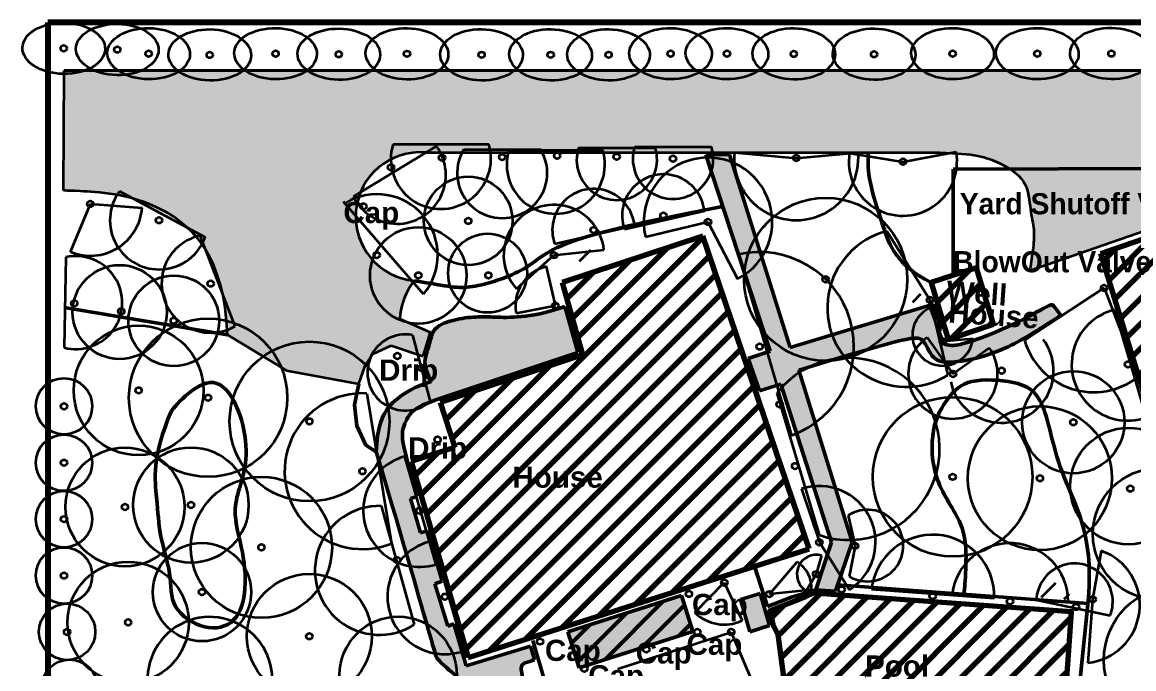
# Model space of a CAD drawing. Header units: inches. Extents: x 0.1 to 24.8, y -0.2 to 12.5.
# Drawn here: x 0.15 to 8.03, y 7.93 to 12.52 of the extents above; entities that cross this region are included whole.
import ezdxf
from ezdxf.enums import TextEntityAlignment as Align

# ---------------------------------------------------------------- set-up
doc = ezdxf.new("R2010")
doc.units = ezdxf.units.IN
doc.header["$MEASUREMENT"] = 0
for name, color, linetype, lineweight, true_color in [('aText', 161, 'Continuous', 35, 0xaaaaff), ('f_cov_2', 30, 'Continuous', 35, 0xf08f00), ('field_pipes', 7, 'Continuous', 50, 0xffffff), ('yd_cov_blockwall', 161, 'Continuous', 35, 0x7f9fff), ('yd_cov_garage_east', 94, 'Continuous', 35, 0x007f00), ('yd_cov_garage_south', 211, 'Continuous', 35, 0xff7fff), ('yd_cov_north', 211, 'Continuous', 35, 0xff7fff), ('yd_cov_patio', 52, 'Continuous', 35, 0xa5a500), ('yd_cov_pool_west', 32, 'Continuous', 35, 0xc55f00), ('yd_cov_se', 20, 'Continuous', 35, 0xff3f00), ('yd_cov_south', 181, 'Continuous', 35, 0x9f7fff), ('yd_cov_south_fence', 43, 'Continuous', 35, 0xa59152), ('yd_cov_well', 161, 'Continuous', 35, 0x7f9fff), ('yd_cov_west', 160, 'Continuous', 35, 0x1154f0), ('yd_cov_west_fence', 20, 'Continuous', 35, 0xff4203), ('yd_heads', 16, 'Continuous', 35, 0x4c0000), ('zAsphalt', 251, 'Continuous', 35, 0x747474), ('zBuildings', 52, 'Continuous', 70, 0xaa9104), ('zConcrete', 252, 'Continuous', 50, 0x909090), ('zProperty Fence', 94, 'Continuous', 200, 0x008000)]:
    doc.layers.add(name, color=color, linetype=linetype, lineweight=lineweight, true_color=true_color)
doc.styles.add('textstyle11', font='')
doc.styles.add('textstyle18', font='')
doc.styles.add('textstyle19', font='')
doc.styles.add('textstyle21', font='')
doc.styles.add('textstyle32', font='')
doc.styles.add('textstyle33', font='')
doc.styles.add('textstyle35', font='')
doc.styles.add('textstyle41', font='')
doc.styles.add('textstyle44', font='')
doc.styles.add('textstyle46', font='')
doc.styles.add('textstyle47', font='')
doc.styles.add('textstyle66', font='')
doc.styles.add('textstyle67', font='')
doc.styles.add('textstyle8', font='')
doc.styles.get('textstyle11').set_extended_font_data('textstyle57', bold=True)
doc.styles.get('textstyle18').set_extended_font_data('Arial', bold=True)
doc.styles.get('textstyle19').set_extended_font_data('arial', bold=True)
doc.styles.get('textstyle21').set_extended_font_data('arial', bold=True)
doc.styles.get('textstyle32').set_extended_font_data('arial', bold=True)
doc.styles.get('textstyle33').set_extended_font_data('arialbd', bold=True)
doc.styles.get('textstyle35').set_extended_font_data('arialbd', bold=True)
doc.styles.get('textstyle41').set_extended_font_data('arialbd', bold=True)
doc.styles.get('textstyle44').set_extended_font_data('arialbd', bold=True)
doc.styles.get('textstyle46').set_extended_font_data('arialbd', bold=True)
doc.styles.get('textstyle47').set_extended_font_data('arialbd', bold=True)
doc.styles.get('textstyle66').set_extended_font_data('arialbd', bold=True)
doc.styles.get('textstyle67').set_extended_font_data('arialbd', bold=True)
doc.styles.get('textstyle8').set_extended_font_data('textstyle58', bold=True)
pattern_1 = [(45, (0, 0), (-0.0883883, 0.0883883), [])]

msp = doc.modelspace()

# ---------------------------------------------------------------- hatches: boundary and pattern name
at = {"layer": 'yd_heads', "linetype": 'Continuous', "lineweight": 35, "true_color": 0x7f0000}
h = msp.add_hatch(dxfattribs=at)
h.set_pattern_fill('ANSI31', color=14, scale=0.03937, angle=120, style=0)
h.set_pattern_definition(pattern_1)
h.paths.add_polyline_path([(4.1313, 10.7485), (4.2441, 10.7896), (4.2059, 10.9092), (4.0875, 10.8725)])
at = {"layer": 'yd_heads', "linetype": 'Continuous', "lineweight": 35, "true_color": 0xff0000}
h = msp.add_hatch(dxfattribs=at)
h.set_pattern_fill('ANSI31', color=1, scale=0.03937, angle=120, style=0)
h.set_pattern_definition(pattern_1)
h.paths.add_polyline_path([(6.47, 10.5236), (6.5388, 10.5483), (6.4988, 10.6683), (6.4262, 10.6476)])
at = {"layer": 'yd_heads', "linetype": 'Continuous', "lineweight": 35, "true_color": 0x7f0000}
h = msp.add_hatch(dxfattribs=at)
h.set_pattern_fill('ANSI31', color=14, scale=0.03937, style=0)
h.set_pattern_definition(pattern_1)
h.paths.add_polyline_path([(7.37, 8.5536), (7.36, 8.4436), (7.5761, 8.4217), (7.5844, 8.5301)])
at = {"layer": 'zAsphalt', "lineweight": 35, "true_color": 0x4c4c4c}
h = msp.add_hatch(color=250, dxfattribs=at)
edge = h.paths.add_edge_path()
edge.add_line((2.8304, 10.4135), (3.0449, 10.3192))
edge.add_line((3.0449, 10.3192), (2.9945, 10.1482))
edge.add_line((2.9945, 10.1482), (2.7686, 10.2243))
edge.add_line((2.7686, 10.2243), (2.6409, 10.1657))
edge.add_line((2.6409, 10.1657), (2.588, 10.0882))
edge.add_line((2.588, 10.0882), (2.54, 9.9536))
edge.add_line((2.54, 9.9536), (2.0277, 10.0486))
edge.add_line((2.0277, 10.0486), (1.6093, 10.301))
edge.add_spline(control_points=[(1.6093, 10.301), (1.5875, 10.8481), (1.15, 11.2936), (0.4465, 11.3235), (0.4465, 11.3235), (0.4465, 11.3235)], knot_values=[0, 0, 0, 0, 1, 2, 3, 3, 3, 3], degree=3, periodic=0)
edge.add_line((0.4465, 11.3235), (0.45, 12.1747))
edge.add_line((0.45, 12.1747), (9.6822, 12.1732))
edge.add_line((9.6822, 12.1732), (9.6901, 10.7186))
edge.add_line((9.6901, 10.7186), (9.4444, 10.6345))
edge.add_line((9.4444, 10.6345), (9.194, 11.4136))
edge.add_line((9.194, 11.4136), (7.2972, 10.7575))
edge.add_spline(control_points=[(7.2972, 10.7575), (7.2972, 10.7575), (7.32, 10.9136), (7.32, 10.9136), (7.32, 10.9136), (7.3336, 11.0473), (7.2958, 11.1759), (7.2904, 11.3964), (7.0583, 11.5484), (6.85, 11.5936), (6.5553, 11.593)], knot_values=[-8, -8, -8, -8, -7, -6, -5, -4, -3, -2, -1, 0, 0, 0, 0], degree=3, periodic=0)
edge.add_line((6.5553, 11.593), (3.012, 11.593))
edge.add_arc((2.9744, 11.1384), 0.4562, 85.27315, 264.92796)
edge.add_arc((3.3051, 10.3866), 0.4755, 141.29632, 176.75515)
at = {"layer": 'zBuildings', "lineweight": 70, "true_color": 0xaa9104}
h = msp.add_hatch(dxfattribs=at)
h.set_pattern_fill('ANSI36', color=52, style=0)
h.set_pattern_definition(pattern_1)
h.paths.add_polyline_path([(8.1626, 9.7058), (7.8009, 10.8762), (9.1829, 11.3518), (9.5707, 10.1429), (9.1257, 9.99), (9.2371, 9.6804), (8.6115, 9.4725), (8.4943, 9.8158)])
h = msp.add_hatch(dxfattribs=at)
h.set_pattern_fill('ANSI36', color=52, style=0)
h.set_pattern_definition(pattern_1)
h.paths.add_polyline_path([(2.9113, 9.4021), (3.3157, 8.0124), (5.7339, 8.783), (4.9794, 11.0009), (3.982, 10.6702), (4.1248, 10.1586), (3.1175, 9.8217), (3.2219, 9.5022)])
h = msp.add_hatch(dxfattribs=at)
h.set_pattern_fill('ANSI36', color=52, style=0)
h.set_pattern_definition(pattern_1)
h.paths.add_polyline_path([(6.9202, 10.7755), (6.5969, 10.672), (6.7191, 10.2678), (7.0407, 10.3751)])
h = msp.add_hatch(dxfattribs=at)
h.set_pattern_fill('ANSI36', color=52, style=0)
h.set_pattern_definition(pattern_1)
h.paths.add_polyline_path([(5.5098, 8.1768), (5.5531, 7.856), (5.5336, 7.6957), (5.5336, 7.5957), (5.6226, 7.3547), (5.9011, 7.3198), (5.9193, 7.567), (6.0071, 7.6147), (7.5336, 7.4957), (7.5933, 8.3364), (5.9865, 8.4519), (5.7655, 8.4696), (5.7077, 8.4422), (5.4542, 8.3442), (5.4751, 8.2457)])
at = {"layer": 'zConcrete', "lineweight": 50, "true_color": 0x8c8c8c}
h = msp.add_hatch(color=252, dxfattribs=at)
edge = h.paths.add_edge_path()
edge.add_line((5.0014, 11.577), (5.1683, 11.578))
edge.add_line((5.1683, 11.578), (5.5993, 10.2113))
edge.add_line((5.5993, 10.2113), (6.6142, 10.5177))
edge.add_line((6.6142, 10.5177), (6.6695, 10.3374))
edge.add_spline(control_points=[(6.6695, 10.3374), (6.6523, 10.3292), (6.6529, 10.3269), (6.6829, 10.2403), (6.6954, 10.2319), (6.7523, 10.2194), (6.8454, 10.2417), (7.108, 10.3334), (7.454, 10.5196), (7.454, 10.5196), (7.5173, 10.4383), (7.5173, 10.4383), (7.5173, 10.4383)], knot_values=[0, 0, 0, 0, 1, 2, 3, 4, 5, 6, 7, 8, 9, 10, 10, 10, 10], degree=3, periodic=0)
edge.add_spline(control_points=[(7.5173, 10.4383), (7.5173, 10.4383), (7.45, 10.3936), (7.0983, 10.1728), (6.75, 10.0936), (6.5963, 10.1147), (6.55, 10.2936), (6.45, 10.2936), (5.66, 10.0494)], knot_values=[-6, -6, -6, -6, -5, -4, -3, -2, -1, 0, 0, 0, 0], degree=3, periodic=0)
edge.add_line((5.66, 10.0494), (6.0367, 8.8294))
edge.add_line((6.0367, 8.8294), (5.92, 8.4836))
edge.add_line((5.92, 8.4836), (5.78, 8.4936))
edge.add_line((5.78, 8.4936), (5.8905, 8.8294))
edge.add_line((5.8905, 8.8294), (5.5318, 9.9505))
edge.add_line((5.5318, 9.9505), (5.38, 9.9036))
edge.add_line((5.38, 9.9036), (5.3, 10.1336))
edge.add_line((5.3, 10.1336), (5.4554, 10.1844))
edge.add_line((5.4554, 10.1844), (5.4561, 10.1844))
edge.add_line((5.4561, 10.1844), (5.0014, 11.577))
h = msp.add_hatch(color=252, dxfattribs=at)
edge = h.paths.add_edge_path()
edge.add_line((2.9075, 9.1411), (2.9536, 9.1554))
edge.add_spline(control_points=[(2.9536, 9.1554), (2.9536, 9.1554), (2.8836, 9.408), (2.8337, 9.5966), (2.8744, 9.6935), (2.9265, 9.7867), (3.0872, 9.8386)], knot_values=[-4, -4, -4, -4, -3, -2, -1, 0, 0, 0, 0], degree=3, periodic=0)
edge.add_line((3.0872, 9.8386), (4.093, 10.1741))
edge.add_line((4.093, 10.1741), (4, 10.5001))
edge.add_spline(control_points=[(4, 10.5001), (3.8616, 10.4528), (3.6737, 10.4202), (3.5007, 10.4261), (3.3749, 10.4306), (3.2137, 10.4114), (3.0672, 10.3566), (3.0003, 10.2643), (2.9914, 10.1452), (3.0042, 10.0787), (3.0529, 9.969), (3.0529, 9.969), (3.0529, 9.969)], knot_values=[0, 0, 0, 0, 1, 2, 3, 4, 5, 6, 7, 8, 9, 10, 10, 10, 10], degree=3, periodic=0)
edge.add_spline(control_points=[(3.0529, 9.969), (2.9375, 9.9343), (2.7899, 9.8419), (2.7082, 9.7361), (2.6709, 9.5971), (2.6636, 9.4703), (2.6636, 9.4703), (2.6636, 9.4703)], knot_values=[0, 0, 0, 0, 1, 2, 3, 4, 5, 5, 5, 5], degree=3, periodic=0)
edge.add_spline(control_points=[(2.6636, 9.4703), (3.0902, 8.0406), (3.0594, 8.0277), (3.2596, 7.8539), (3.3149, 7.8401), (3.3806, 7.8574), (3.4785, 7.8835), (3.5431, 7.7537), (3.6641, 7.3422), (3.8301, 7.2558), (4.0617, 7.3319), (4.16, 7.3736), (4.15, 7.3936), (4.15, 7.3936), (4.0859, 7.5324), (4.0858, 7.5368), (4.0858, 7.5368), (3.9096, 7.4633), (3.8162, 7.484), (3.75, 7.6936), (3.7056, 7.847), (3.68, 7.9636), (3.7299, 7.9776), (3.7847, 7.996), (3.7847, 7.996)], knot_values=[0, 0, 0, 0, 1, 2, 3, 4, 5, 6, 7, 8, 9, 10, 11, 12, 13, 14, 15, 16, 17, 18, 19, 20, 21, 22, 22, 22, 22], degree=3, periodic=0)
edge.add_line((3.7847, 7.996), (3.7567, 8.0935))
edge.add_line((3.7567, 8.0935), (3.3, 7.9536))
edge.add_line((3.3, 7.9536), (3.2137, 8.2523))
edge.add_line((3.2137, 8.2523), (3.1723, 8.236))
edge.add_line((3.1723, 8.236), (3.0789, 8.5361))
edge.add_line((3.0789, 8.5361), (3.13, 8.5536))
edge.add_line((3.13, 8.5536), (3.0251, 8.9121))
edge.add_line((3.0251, 8.912), (2.9772, 8.897))
edge.add_line((2.9772, 8.897), (2.9075, 9.1411))
h = msp.add_hatch(dxfattribs=at)
h.set_pattern_fill('AR-CONC', color=252, style=0)
h.set_pattern_definition(pattern_1)
h.paths.add_polyline_path([(4.0224, 8.1947), (4.1012, 7.9388), (4.9082, 8.1971), (4.8269, 8.4521)])
h = msp.add_hatch(dxfattribs=at)
h.set_pattern_fill('AR-CONC', color=252, style=0)
h.set_pattern_definition(pattern_1)
h.paths.add_polyline_path([(4.0224, 8.1947), (4.1012, 7.9388), (4.9082, 8.1971), (4.8269, 8.4521)])
msp.add_hatch(color=252, dxfattribs=at).paths.add_polyline_path([(4.0224, 8.1947), (4.1012, 7.9388), (4.9082, 8.1971), (4.8269, 8.4521)])
h = msp.add_hatch(color=252, dxfattribs=at)
edge = h.paths.add_edge_path()
edge.add_line((5.3852, 8.4672), (5.4527, 8.2388))
edge.add_line((5.4527, 8.2388), (5.3126, 8.1944))
edge.add_line((5.3126, 8.1944), (5.2468, 8.4249))
edge.add_line((5.2468, 8.4249), (5.3854, 8.4666))

# ---------------------------------------------------------------- linework, layer by layer
at = {"layer": 'f_cov_2', "color": 30, "linetype": 'Continuous', "lineweight": 35, "ltscale": 2, "true_color": 0xf08f00}
msp.add_arc((8.6191, 8.0334), 0.9843, 211.29046, 25.96803, dxfattribs=at)
at = {"layer": 'field_pipes', "color": 1, "linetype": 'Continuous', "lineweight": 50, "true_color": 0xff0000}
for p, q in [((6.7539, 11.4742), (13.25, 11.4936)), ((6.7539, 10.7401), (6.7539, 11.4742))]:
    msp.add_line(p, q, dxfattribs=at)
at = {"layer": 'field_pipes', "color": 92, "linetype": 'Continuous', "lineweight": 50, "true_color": 0x00a500}
msp.add_open_spline([(10.906, 7.5673), (10.2611, 8.103), (9.3195, 7.6837), (8.0967, 7.2941), (8.0509, 6.8622), (7.5175, 6.4633), (6.9213, 6.1381), (5.7892, 5.8531), (4.6096, 5.6216), (4.45, 5.1936), (4.45, 4.7936), (4.45, 4.7936), (4.45, 4.2936), (4.45, 4.2936), (4.45, 4.2936)], degree=3, dxfattribs=at)
at = {"layer": 'yd_cov_blockwall', "color": 161, "lineweight": 35, "true_color": 0x7f9fff}
msp.add_circle((8.35, 7.9936), 0.528, dxfattribs=at)
at = {"layer": 'yd_cov_garage_east', "color": 94, "lineweight": 35, "true_color": 0x007f00}
msp.add_circle((8.2113, 8.8887), 0.4669, dxfattribs=at)
at = {"layer": 'yd_cov_garage_south', "color": 211, "lineweight": 35, "true_color": 0xff7fff}
for p, q in [((7.824, 10.6331), (7.2604, 10.2622)), ((7.824, 10.6331), (8.0644, 10.0027)), ((7.8983, 10.478), (8.1213, 9.7134)), ((7.8042, 8.7691), (7.7427, 8.4252)), ((7.7427, 8.4252), (7.7087, 7.9755))]:
    msp.add_line(p, q, dxfattribs=at)
for centre, radius in [((7.6054, 9.6806), 0.3623), ((7.997, 9.2282), 0.4136)]:
    msp.add_circle(centre, radius, dxfattribs=at)
for centre, radius, start, end in [((7.9923, 10.0906), 0.3986, 103.63432, 288.88446), ((7.7495, 10.4024), 0.5088, 195.98698, 308.23156), ((7.667, 8.3831), 0.4097, 275.83848, 70.43898)]:
    msp.add_arc(centre, radius, start, end, dxfattribs=at)
at = {"layer": 'yd_cov_north', "color": 211, "lineweight": 35, "true_color": 0xff7fff}
for p, q in [((5.2026, 11.593), (5.6412, 11.5533)), ((5.6412, 11.5533), (6.0798, 11.593)), ((4.5721, 10.9961), (5.0155, 11.1013)), ((5.0155, 11.1013), (5.2245, 10.6964)), ((5.2317, 10.87), (5.6069, 9.5874)), ((5.5027, 9.8859), (5.8028, 8.8815)), ((5.6787, 9.2078), (5.8052, 8.8297)), ((5.8052, 8.8297), (6.0195, 8.4936)), ((5.4505, 8.4619), (5.647, 8.6901)), ((5.8203, 8.7348), (5.7822, 8.6037)), ((5.7822, 8.6037), (5.7118, 8.4866)), ((5.75, 8.4936), (5.4505, 8.4619))]:
    msp.add_line(p, q, dxfattribs=at)
msp.add_circle((5.85, 10.6936), 0.578, dxfattribs=at)
for centre, radius, start, end in [((5.6412, 11.5533), 0.4404, 174.81814, 5.18186), ((5.0155, 11.1013), 0.4557, 297.30355, 193.34442), ((5.3811, 10.2175), 0.6693, 289.71783, 102.89829), ((6.013, 9.4914), 0.6451, 250.98225, 142.29055), ((5.8052, 8.8297), 0.3986, 302.52998, 108.50321), ((5.7822, 8.6037), 0.1366, 73.78749, 238.97978), ((5.5354, 8.5064), 0.2149, 356.5825, 58.72993)]:
    msp.add_arc(centre, radius, start, end, dxfattribs=at)
at = {"layer": 'yd_cov_patio', "color": 52, "lineweight": 35, "true_color": 0xa5a500}
for p, q in [((4.9225, 8.332), (5.1312, 8.5437)), ((5.1312, 8.5437), (5.2568, 8.2743)), ((4.3765, 7.933), (5.18, 8.1936)), ((5.18, 8.1936), (5.4713, 7.507))]:
    msp.add_line(p, q, dxfattribs=at)
msp.add_circle((2.8191, 7.8882), 0.4149, dxfattribs=at)
msp.add_arc((5.1312, 8.5437), 0.2973, 225.41368, 294.99221, dxfattribs=at)
at = {"layer": 'yd_cov_pool_west', "color": 32, "lineweight": 35, "true_color": 0xc55f00}
for p, q in [((6.0089, 9.0198), (6.0587, 8.8044)), ((6.0587, 8.8044), (6.0173, 8.5872)), ((6.1759, 8.4981), (7.0441, 8.4323)), ((6.7477, 8.4668), (7.5689, 8.4107)), ((7.3427, 8.4227), (7.8676, 8.3114))]:
    msp.add_line(p, q, dxfattribs=at)
for centre, radius, start, end in [((6.1464, 8.8061), 0.2541, 239.46643, 122.74729), ((6.6087, 8.4478), 0.4357, 357.96688, 173.36758), ((7.1564, 8.4107), 0.4125, 0, 172.984), ((7.6138, 8.4079), 0.2715, 338.90657, 177.21808)]:
    msp.add_arc(centre, radius, start, end, dxfattribs=at)
at = {"layer": 'yd_cov_se', "color": 20, "lineweight": 35, "true_color": 0xff3f00}
for p, q in [((2.9197, 10.2984), (3.0461, 9.8285)), ((2.5962, 9.8851), (2.7727, 8.8213)), ((2.8638, 9.4377), (3.0871, 8.6726)), ((2.6984, 9.087), (2.9333, 8.2466)), ((3.0635, 8.8409), (3.2872, 8.0604))]:
    msp.add_line(p, q, dxfattribs=at)
for centre, radius in [((1.85, 8.7936), 0.5), ((0.9048, 8.262), 0.4296), ((2.1893, 8.1636), 0.442)]:
    msp.add_circle(centre, radius, dxfattribs=at)
for centre, radius, start, end in [((2.8706, 10.0332), 0.2697, 79.50444, 310.60017), ((2.5661, 9.3335), 0.5523, 86.87941, 292.52484), ((2.97, 9.0536), 0.3985, 105.44664, 287.08513), ((2.6858, 8.6304), 0.4568, 88.41118, 302.823), ((3.1499, 8.4433), 0.4068, 102.26262, 289.71484), ((1.4841, 7.8582), 0.442, 341.31647, 200.76332)]:
    msp.add_arc(centre, radius, start, end, dxfattribs=at)
at = {"layer": 'yd_cov_south', "color": 181, "lineweight": 35, "true_color": 0x9f7fff}
for centre, radius in [((1.4716, 9.8543), 0.5612), ((0.9785, 9.9061), 0.4595), ((2.1904, 9.6862), 0.5662), ((0.8818, 9.0802), 0.4213), ((1.35, 9.0936), 0.4087), ((1.4282, 8.4764), 0.3485)]:
    msp.add_circle(centre, radius, dxfattribs=at)
at = {"layer": 'yd_cov_south_fence', "color": 43, "lineweight": 35, "true_color": 0xa59152}
for p, q in [((0.843, 11.3188), (1.4511, 10.9931)), ((0.4966, 10.8886), (0.6367, 11.2284)), ((0.6367, 11.2284), (1.0032, 11.2009)), ((1.6628, 10.3611), (1.4155, 11.0038)), ((0.4637, 10.8509), (0.4509, 10.21))]:
    msp.add_line(p, q, dxfattribs=at)
for centre, radius in [((0.8446, 10.4619), 0.3334), ((1.2284, 10.3997), 0.3217), ((0.45, 9.7936), 0.2), ((0.45, 9.3936), 0.2), ((0.45, 8.9936), 0.2), ((0.45, 8.5936), 0.2), ((0.4717, 8.1947), 0.2), ((0.4894, 7.7977), 0.2)]:
    msp.add_circle(centre, radius, dxfattribs=at)
for centre, radius, start, end in [((1.1238, 11.1125), 0.3484, 143.70692, 339.95604), ((0.6367, 11.2284), 0.3676, 247.60305, 355.7122), ((1.49, 10.6636), 0.3483, 102.34285, 299.74344), ((0.5336, 10.5289), 0.3295, 255.44947, 102.25782)]:
    msp.add_arc(centre, radius, start, end, dxfattribs=at)
for centre in [(0.4483, 12.3316), (0.8275, 12.323)]:
    msp.add_ellipse(centre, major_axis=(0.293, -0.0047), ratio=0.619605, dxfattribs=at)
at = {"layer": 'yd_cov_well', "color": 161, "lineweight": 35, "true_color": 0x7f9fff}
for p, q in [((6.0184, 11.5875), (6.3975, 11.5279)), ((6.3975, 11.5279), (6.7747, 11.5982)), ((6.2831, 11.0349), (6.5886, 10.548)), ((6.5886, 10.548), (6.7153, 10.0148)), ((6.68, 10.2536), (6.5905, 10.4924)), ((6.5698, 10.2819), (6.7522, 10.0227)), ((6.8945, 10.2731), (6.68, 10.2536)), ((6.7522, 10.0227), (7.0087, 10.209))]:
    msp.add_line(p, q, dxfattribs=at)
for centre, radius in [((6.75, 9.2936), 0.5655), ((7.3688, 9.2837), 0.5102)]:
    msp.add_circle(centre, radius, dxfattribs=at)
for centre, radius, start, end in [((6.3975, 11.5279), 0.3837, 170.22004, 10.55498), ((6.4219, 10.4921), 0.5603, 104.34605, 301.58129), ((6.6802, 10.2964), 0.2156, 114.58048, 353.79513), ((6.7522, 10.0227), 0.317, 125.13266, 35.99912), ((7.0967, 10.0463), 0.3694, 192.52295, 36.91905)]:
    msp.add_arc(centre, radius, start, end, dxfattribs=at)
at = {"layer": 'yd_cov_west', "color": 160, "lineweight": 35, "true_color": 0x1154f0}
for p, q in [((3.0905, 11.6369), (2.5021, 11.2799)), ((2.783, 11.6523), (3.4607, 11.6517)), ((3.2844, 11.6145), (3.8294, 11.6139)), ((3.6041, 11.61), (4.2689, 11.6094)), ((4.0969, 11.626), (4.6418, 11.6255)), ((4.4953, 11.6336), (5.0402, 11.6331)), ((2.9988, 10.588), (2.4306, 11.2421)), ((4.4237, 11.0493), (4.9902, 11.1791)), ((3.9284, 10.9457), (4.4949, 11.0755)), ((3.9338, 10.508), (3.8699, 10.7837)), ((3.6558, 10.4547), (3.9338, 10.508))]:
    msp.add_line(p, q, dxfattribs=at)
at = {"layer": 'yd_cov_west'}
for p, q in [((3.9235, 10.8651), (4.2782, 10.9039)), ((3.6576, 10.6273), (3.9235, 10.8651))]:
    msp.add_line(p, q, dxfattribs=at)
at = {"layer": 'yd_cov_west', "color": 160, "lineweight": 35, "true_color": 0x1154f0}
for centre, radius in [((3.3155, 11.1084), 0.314), ((2.9616, 10.7216), 0.3421), ((3.4532, 10.7379), 0.2799)]:
    msp.add_circle(centre, radius, dxfattribs=at)
for centre, radius, start, end in [((2.8116, 11.4331), 0.3454, 206.32835, 36.1568), ((3.1217, 11.5472), 0.3547, 162.75065, 17.14356), ((3.5567, 11.4471), 0.3196, 148.43477, 31.45944), ((3.9364, 11.5068), 0.348, 162.75065, 17.14356), ((4.3693, 11.5414), 0.2852, 162.75065, 17.14356), ((4.7677, 11.549), 0.2852, 162.75065, 17.14356), ((4.6996, 11.1463), 0.2924, 6.43598, 199.37156), ((2.6673, 10.8653), 0.4321, 320.09277, 120.65067), ((4.2043, 11.0427), 0.2924, 6.43598, 199.37156), ((3.9235, 10.8651), 0.3567, 6.24935, 221.80743), ((3.9338, 10.508), 0.2831, 103.04443, 190.85225)]:
    msp.add_arc(centre, radius, start, end, dxfattribs=at)
at = {"layer": 'yd_cov_west_fence', "color": 20, "lineweight": 35, "true_color": 0xff4203}
for centre in [(1.05, 12.2936), (1.4835, 12.2849), (1.95, 12.2936), (2.3983, 12.2897), (2.8816, 12.2925), (3.4102, 12.2854), (3.9, 12.2854), (4.3105, 12.2854), (4.75, 12.2936), (5.15, 12.2936), (5.6241, 12.2923), (6.1932, 12.2899), (6.75, 12.2936), (7.35, 12.2936), (7.8762, 12.2947)]:
    msp.add_ellipse(centre, major_axis=(0.293, -0.0047), ratio=0.619605, dxfattribs=at)
at = {"layer": 'yd_heads', "color": 43, "lineweight": 35, "true_color": 0xa59152}
for centre in [(0.4483, 12.3316), (0.8275, 12.323), (0.6367, 11.2284), (1.1238, 11.1125), (1.49, 10.6636), (0.5224, 10.523), (0.8553, 10.4672), (1.2284, 10.3997), (0.45, 9.7936), (0.45, 9.3936), (0.45, 8.9936), (0.45, 8.5936), (0.4717, 8.1947)]:
    msp.add_circle(centre, 0.0217, dxfattribs=at)
at = {"layer": 'yd_heads', "lineweight": 35}
for centre in [(1.05, 12.2936), (1.4835, 12.2849), (1.95, 12.2936), (2.3982, 12.2897), (2.8816, 12.2925), (3.4102, 12.2854), (3.9, 12.2854), (4.3105, 12.2854), (4.75, 12.2936), (5.15, 12.2936), (5.6241, 12.2923), (6.1932, 12.2899), (6.75, 12.2936), (7.35, 12.2936), (7.8762, 12.2947)]:
    msp.add_circle(centre, 0.0217, dxfattribs=at)
at = {"layer": 'yd_heads', "color": 160, "lineweight": 35, "true_color": 0x003fff}
for centre in [(3.9462, 11.5706), (4.3677, 11.5625), (2.7681, 11.487), (3.1301, 11.5564), (3.5563, 11.5604), (4.7677, 11.549), (2.5723, 11.2104), (3.3155, 11.1084), (4.6996, 11.1463), (4.2043, 11.0427), (2.6673, 10.8653), (3.9235, 10.8651), (2.9616, 10.7216), (3.4588, 10.7212), (3.9338, 10.508)]:
    msp.add_circle(centre, 0.0217, dxfattribs=at)
at = {"layer": 'yd_heads', "color": 211, "lineweight": 35, "true_color": 0xff7fff}
for centre in [(5.6412, 11.5533), (5.0155, 11.1013), (5.85, 10.6936), (5.3811, 10.2175), (5.5236, 9.8078), (5.6332, 9.37), (5.8052, 8.8297), (5.7822, 8.6037), (5.4505, 8.4619)]:
    msp.add_circle(centre, 0.0217, dxfattribs=at)
at = {"layer": 'yd_heads', "color": 206, "lineweight": 35, "true_color": 0x39004c}
for centre in [(6.3975, 11.5279), (7.824, 10.6331), (7.9923, 10.0906), (7.6054, 9.6806), (8.0099, 9.2107), (7.7427, 8.4252)]:
    msp.add_circle(centre, 0.0217, dxfattribs=at)
at = {"layer": 'yd_heads', "color": 161, "lineweight": 35, "true_color": 0x7f9fff}
for centre in [(6.5886, 10.548), (6.68, 10.2536), (6.7522, 10.0227), (7.0967, 10.0463), (6.75, 9.2936), (7.3688, 9.2837)]:
    msp.add_circle(centre, 0.0217, dxfattribs=at)
at = {"layer": 'yd_heads', "color": 181, "lineweight": 35, "true_color": 0x9f7fff}
for centre in [(2.8128, 10.1501), (0.9785, 9.9061), (1.4716, 9.8543), (2.1904, 9.6862), (0.8818, 9.0802), (1.35, 9.0936), (1.4282, 8.4764)]:
    msp.add_circle(centre, 0.0217, dxfattribs=at)
at = {"layer": 'yd_heads', "color": 30, "lineweight": 35, "true_color": 0xff7f00}
for centre in [(2.9843, 10.0655), (3.098, 9.5576), (2.5661, 9.3335), (2.97, 9.0536), (1.85, 8.7936), (2.8117, 8.7035), (3.1499, 8.4433), (0.9048, 8.262), (2.1893, 8.1636)]:
    msp.add_circle(centre, 0.0217, dxfattribs=at)
at = {"layer": 'yd_heads', "color": 34, "lineweight": 35, "true_color": 0x7f3f00}
for centre in [(6.0587, 8.8044), (5.9637, 8.4952), (6.6087, 8.4478), (7.1564, 8.4107), (7.6248, 8.3714)]:
    msp.add_circle(centre, 0.0217, dxfattribs=at)
at = {"layer": 'yd_heads', "color": 52, "lineweight": 35, "true_color": 0xa5a500}
for centre in [(5.1312, 8.5437), (4.88, 8.4636), (4.94, 8.1936), (5.18, 8.1936), (3.8251, 8.1262), (4.5787, 8.0697), (4.1389, 7.9329)]:
    msp.add_circle(centre, 0.0217, dxfattribs=at)
at = {"layer": 'zAsphalt', "color": 251, "lineweight": 35, "true_color": 0x747474}
for p, q in [((0.4465, 11.3235), (0.45, 12.1747)), ((9.6822, 12.1732), (0.45, 12.1747)), ((3.0449, 10.3192), (2.9945, 10.1482))]:
    msp.add_line(p, q, dxfattribs=at)
at = {"layer": 'zAsphalt', "color": 251, "linetype": 'Continuous', "lineweight": 35, "ltscale": 2, "true_color": 0x747474}
for p, q in [((0.45, 12.1747), (9.5794, 12.1747)), ((3.012, 11.593), (6.5553, 11.593)), ((7.2972, 10.7575), (9.194, 11.4136)), ((2.8304, 10.4135), (3.0449, 10.3192)), ((1.6093, 10.301), (2.0277, 10.0486)), ((2.7686, 10.2243), (2.9945, 10.1482)), ((2.0277, 10.0486), (2.54, 9.9536))]:
    msp.add_line(p, q, dxfattribs=at)
at = {"layer": 'zAsphalt', "color": 251, "lineweight": 35, "true_color": 0x747474}
msp.add_lwpolyline([(2.54, 9.9536), (2.588, 10.0882), (2.6409, 10.1657), (2.7686, 10.2243)], dxfattribs=at)
at = {"layer": 'zAsphalt', "color": 251, "linetype": 'Continuous', "lineweight": 35, "ltscale": 2, "true_color": 0x747474}
for centre, radius, start, end in [((2.9744, 11.1384), 0.4562, 85.27315, 264.92796), ((3.3051, 10.3866), 0.4755, 141.29632, 176.75515)]:
    msp.add_arc(centre, radius, start, end, dxfattribs=at)
at = {"layer": 'zAsphalt', "color": 251, "lineweight": 35, "true_color": 0x747474}
for points in [[(6.5553, 11.593), (6.85, 11.5936), (7.0583, 11.5484), (7.2904, 11.3964), (7.2958, 11.1759), (7.3336, 11.0473), (7.32, 10.9136), (7.32, 10.9136), (7.32, 10.9136), (7.2972, 10.7575), (7.2972, 10.7575)], [(1.6093, 10.301), (1.5875, 10.8481), (1.15, 11.2936), (0.4465, 11.3235), (0.4465, 11.3235), (0.4465, 11.3235)]]:
    msp.add_open_spline(points, degree=3, dxfattribs=at)
at = {"layer": 'zBuildings', "color": 52, "lineweight": 70, "true_color": 0xaa9104}
for p, q in [((7.8009, 10.8762), (9.1829, 11.3518)), ((4.9794, 11.0009), (3.982, 10.6702)), ((5.7339, 8.783), (4.9794, 11.0009)), ((8.1626, 9.7058), (7.8009, 10.8762)), ((6.9202, 10.7755), (6.5969, 10.672)), ((7.0407, 10.3751), (6.9202, 10.7755)), ((3.982, 10.6702), (4.1248, 10.1586)), ((6.5969, 10.672), (6.7191, 10.2678)), ((6.7191, 10.2678), (7.0407, 10.3751)), ((4.1248, 10.1586), (3.1175, 9.8217)), ((3.1175, 9.8217), (3.2219, 9.5022)), ((3.2219, 9.5022), (2.9113, 9.4021)), ((2.9113, 9.4021), (3.3157, 8.0124)), ((3.3157, 8.0124), (5.7339, 8.783))]:
    msp.add_line(p, q, dxfattribs=at)
msp.add_lwpolyline([(5.5098, 8.1768), (5.5531, 7.856), (5.5336, 7.6957), (5.5336, 7.5957), (5.5336, 7.5957), (5.6226, 7.3547), (5.9011, 7.3198), (5.9193, 7.567), (6.0071, 7.6147), (7.5336, 7.4957), (7.5933, 8.3364), (5.9865, 8.4519), (5.7655, 8.4696), (5.7077, 8.4422), (5.7077, 8.4422), (5.7077, 8.4422), (5.7077, 8.4422), (5.7077, 8.4422), (5.4542, 8.3442), (5.4751, 8.2457), (5.5098, 8.1768)], dxfattribs=at)
at = {"layer": 'zConcrete', "color": 252, "lineweight": 50, "true_color": 0x8c8c8c}
for p, q in [((5.0014, 11.577), (5.1683, 11.578)), ((1.6093, 10.301), (0.45, 10.4936)), ((4.093, 10.1741), (4, 10.5001)), ((6.6142, 10.5177), (6.6695, 10.3374)), ((3.0872, 9.8386), (4.093, 10.1741)), ((4.093, 10.1741), (4.093, 10.1741)), ((5.3, 10.1336), (5.38, 9.9036)), ((2.9075, 9.1411), (2.9536, 9.1554)), ((2.9075, 9.1411), (2.9772, 8.897)), ((3.0251, 8.912), (2.9772, 8.897)), ((3.13, 8.5536), (3.0251, 8.9121)), ((5.4369, 8.3739), (5.346, 8.6594)), ((3.0789, 8.5361), (3.13, 8.5536)), ((3.1723, 8.236), (3.0789, 8.5361)), ((5.9335, 8.5272), (7.7099, 8.3955)), ((4.0224, 8.1947), (4.8269, 8.4521)), ((4.9082, 8.1971), (4.8269, 8.4521)), ((5.2468, 8.4249), (5.3854, 8.4666)), ((5.3852, 8.4672), (5.4527, 8.2388)), ((5.4369, 8.3739), (5.607, 8.4397)), ((5.607, 8.4397), (5.78, 8.4936)), ((5.78, 8.4936), (5.92, 8.4836)), ((7.6166, 7.4876), (7.714, 8.4358)), ((5.3126, 8.1944), (5.2468, 8.4249)), ((7.5902, 8.4048), (7.5902, 8.4048)), ((7.6814, 8.424), (7.6814, 8.424)), ((3.2137, 8.2523), (3.1723, 8.236)), ((3.3, 7.9536), (3.2137, 8.2523)), ((4.1012, 7.9388), (4.9082, 8.1971)), ((5.4527, 8.2388), (5.3126, 8.1944)), ((3.7727, 8.1325), (3.9149, 7.6553)), ((4.0224, 8.1947), (4.1012, 7.9388)), ((3.7567, 8.0935), (3.3, 7.9536)), ((3.7567, 8.0935), (3.7847, 7.996))]:
    msp.add_line(p, q, dxfattribs=at)
at = {"layer": 'zConcrete', "color": 252, "linetype": 'Continuous', "lineweight": 50, "ltscale": 2, "true_color": 0x8c8c8c}
for p, q in [((5.4561, 10.1844), (5.0014, 11.577)), ((5.1683, 11.578), (5.5993, 10.2113)), ((5.5993, 10.2113), (6.6142, 10.5177)), ((5.4554, 10.1844), (5.3, 10.1336)), ((5.66, 10.0494), (6.0367, 8.8294)), ((5.38, 9.9036), (5.5318, 9.9505)), ((5.5318, 9.9505), (5.8905, 8.8294)), ((5.8905, 8.8294), (5.78, 8.4936)), ((6.0367, 8.8294), (5.92, 8.4836))]:
    msp.add_line(p, q, dxfattribs=at)
at = {"layer": 'zConcrete', "color": 252, "lineweight": 50, "true_color": 0x8c8c8c}
msp.add_lwpolyline([(2.54, 9.9536), (2.5086, 9.8046), (2.5256, 9.6553), (2.5899, 9.5192), (2.6636, 9.4703)], dxfattribs=at)
for points in [[(6.5969, 10.672), (6.35, 10.7936), (6.25, 11.0936), (6.15, 11.3936), (6.15, 11.593), (6.15, 11.593), (6.15, 11.593)], [(2.9341, 10.6839), (3.1867, 10.6428), (3.2933, 10.6083), (3.7648, 10.7599), (3.9072, 10.9684), (5.1207, 11.2107), (5.1207, 11.2107), (5.1207, 11.2107)], [(4, 10.5001), (3.8616, 10.4528), (3.6737, 10.4202), (3.5007, 10.4261), (3.3749, 10.4306), (3.2137, 10.4114), (3.0672, 10.3566), (3.0456, 10.2483), (3.01, 10.14), (3.0042, 10.0787), (3.0529, 9.969), (3.0529, 9.969), (3.0529, 9.969)], [(6.6695, 10.3374), (6.6523, 10.3292), (6.6529, 10.3269), (6.6829, 10.2403), (6.6954, 10.2319), (6.7523, 10.2194), (6.8454, 10.2417), (7.108, 10.3334), (7.454, 10.5196), (7.454, 10.5196), (7.5173, 10.4383), (7.5173, 10.4383), (7.5173, 10.4383)], [(5.66, 10.0494), (6.45, 10.2936), (6.55, 10.2936), (6.5963, 10.1147), (6.75, 10.0936), (7.0983, 10.1728), (7.45, 10.3936), (7.5173, 10.4383), (7.5173, 10.4383)], [(1.2116, 9.7619), (1.0705, 9.4341), (1.1182, 9.0984), (1.1182, 8.8984), (1.2182, 8.5984), (1.195, 8.3637), (1.45, 8.1936), (1.6788, 8.2468), (1.75, 8.4936), (1.7182, 8.7984), (1.6182, 9.0984), (1.8173, 9.4507), (1.55, 10.1936), (1.2116, 9.7619), (1.2116, 9.7619)], [(3.0529, 9.969), (2.9375, 9.9343), (2.7899, 9.8419), (2.7082, 9.7361), (2.6709, 9.5971), (2.6636, 9.4703), (2.6636, 9.4703), (2.6636, 9.4703)], [(7.7129, 8.4358), (7.7489, 8.8935), (7.4881, 9.2956), (7.4078, 9.8759), (7.2038, 9.9762), (6.8489, 9.9935), (6.7198, 9.8655), (6.5898, 9.6531), (6.6071, 9.2555), (6.8408, 8.9597), (6.8489, 8.6935), (6.8317, 8.4609), (6.8317, 8.4609), (6.8317, 8.4609)], [(3.0872, 9.8386), (2.9265, 9.7867), (2.8744, 9.6935), (2.8337, 9.5966), (2.8836, 9.408), (2.9536, 9.1554), (2.9536, 9.1554)], [(2.6636, 9.4703), (3.0902, 8.0406), (3.0594, 8.0277), (3.2596, 7.8539), (3.3149, 7.8401), (3.3806, 7.8574), (3.4785, 7.8835), (3.5431, 7.7537), (3.6641, 7.3422), (3.8301, 7.2558), (4.0617, 7.3319), (4.16, 7.3736), (4.15, 7.3936), (4.15, 7.3936), (4.0961, 7.5128), (4.0858, 7.5368), (4.0858, 7.5368), (3.9096, 7.4633), (3.8162, 7.484), (3.75, 7.6936), (3.7056, 7.847), (3.68, 7.9636), (3.7299, 7.9776), (3.7847, 7.996), (3.7847, 7.996)]]:
    msp.add_open_spline(points, degree=3, dxfattribs=at)
at = {"layer": 'zProperty Fence', "color": 94, "linetype": 'Continuous', "lineweight": 200, "true_color": 0x008000}
for p, q in [((23.0579, 12.5165), (0.3342, 12.5143)), ((0.3342, 12.5143), (0.3342, 1.8561))]:
    msp.add_line(p, q, dxfattribs=at)

# ---------------------------------------------------------------- texts
at = {"layer": 'aText', "color": 161, "lineweight": 35, "true_color": 0xaaaaff}
for s, style, p in [('Yard Shutoff Valve', 'textstyle8', (6.8004, 11.3049)), ('Cap', 'textstyle41', (2.4306, 11.2421)), ('BlowOut Valve', 'textstyle11', (6.7539, 10.8936)), ('Drip', 'textstyle33', (2.6839, 10.1254)), ('Drip', 'textstyle35', (2.89, 9.5736)), ('Cap', 'textstyle66', (4.9017, 8.4636)), ('Cap', 'textstyle67', (3.8596, 8.1386)), ('Cap', 'textstyle47', (4.5037, 8.1201)), ('Cap', 'textstyle44', (4.8633, 8.182)), ('Cap', 'textstyle46', (4.1664, 7.9586))]:
    msp.add_text(s, height=0.15, dxfattribs=dict(at, style=style)).set_placement(p, align=Align.TOP_LEFT)
at = {"layer": 'aText', "color": 161, "linetype": 'Continuous', "lineweight": 35, "ltscale": 2, "true_color": 0xaaaaff}
for s, rotation, style, p in [('Well', 356.06715, 'textstyle19', (6.7015, 10.5357)), ('House', 356.067, 'textstyle18', (6.7155, 10.388))]:
    msp.add_text(s, height=0.15, rotation=rotation, dxfattribs=dict(at, style=style)).set_placement(p)
for s, style, p in [('House', 'textstyle32', (3.6293, 9.2167)), ('Pool', 'textstyle21', (6.1292, 7.8773))]:
    msp.add_text(s, height=0.15, dxfattribs=dict(at, style=style)).set_placement(p)

doc.saveas('drawing.dxf')
